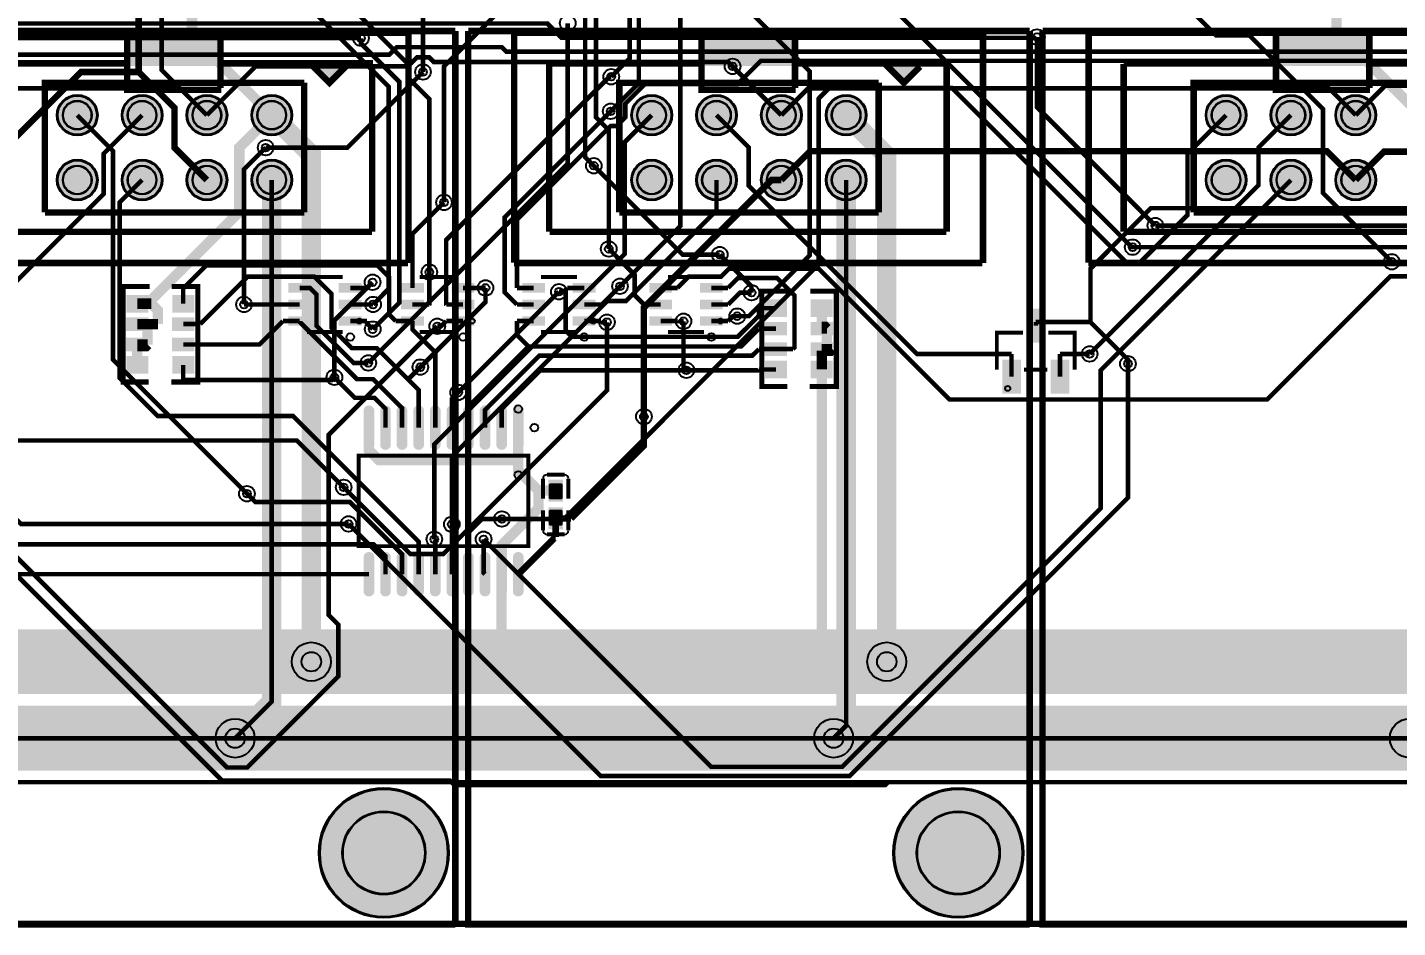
# Model space of a CAD drawing. Header units: millimetres. Extents: x 0 to 210, y -1 to 136.
# Drawn here: x 27.7 to 81.4, y -0.5 to 34.7 of the extents above; entities that cross this region are included whole.
import ezdxf

# ---------------------------------------------------------------- set-up
doc = ezdxf.new("R2010")
doc.units = ezdxf.units.MM
for name, color, linetype, true_color in [('BoardOutLine', 7, 'Continuous', 0xff00ff), ('BottomLayer', 7, 'Continuous', 0x0000ff), ('BottomSolderMaskLayer', 7, 'Continuous', 0xaa00ff), ('Document', 7, 'Continuous', 0xffffff), ('Hole', 7, 'Continuous', 0x222222), ('Multi-Layer', 7, 'Continuous', 0xc0c0c0), ('TopLayer', 7, 'Continuous', 0xff0000), ('TopPasteMaskLayer', 7, 'Continuous', 0x808080), ('TopSilkLayer', 7, 'Continuous', 0xffcc00), ('TopSolderMaskLayer', 7, 'Continuous', 0x800080)]:
    doc.layers.add(name, color=color, linetype=linetype, true_color=true_color)

msp = doc.modelspace()

# ---------------------------------------------------------------- hatches: boundary and pattern name
at = {"layer": 'BottomSolderMaskLayer'}
for points in [[(28.905, 31.307, 1), (30.48, 31.307, 1)], [(31.445, 31.307, 1), (33.02, 31.307, 1)], [(33.985, 31.307, 1), (35.56, 31.307, 1)], [(36.525, 31.307, 1), (38.1, 31.307, 1)], [(51.409, 31.307, 1), (52.984, 31.307, 1)], [(53.949, 31.307, 1), (55.524, 31.307, 1)], [(56.489, 31.307, 1), (58.064, 31.307, 1)], [(59.029, 31.307, 1), (60.604, 31.307, 1)], [(73.914, 31.307, 1), (75.489, 31.307, 1)], [(76.454, 31.307, 1), (78.029, 31.307, 1)], [(78.994, 31.307, 1), (80.569, 31.307, 1)], [(28.905, 28.767, 1), (30.48, 28.767, 1)], [(31.445, 28.767, 1), (33.02, 28.767, 1)], [(33.985, 28.767, 1), (35.56, 28.767, 1)], [(36.525, 28.767, 1), (38.1, 28.767, 1)], [(51.409, 28.767, 1), (52.984, 28.767, 1)], [(53.949, 28.767, 1), (55.524, 28.767, 1)], [(56.489, 28.767, 1), (58.064, 28.767, 1)], [(59.029, 28.767, 1), (60.604, 28.767, 1)], [(73.914, 28.767, 1), (75.489, 28.767, 1)], [(76.454, 28.767, 1), (78.029, 28.767, 1)], [(78.994, 28.767, 1), (80.569, 28.767, 1)], [(39.154, 2.407, 1), (44.255, 2.407, 1)], [(61.658, 2.407, 1), (66.76, 2.407, 1)]]:
    msp.add_hatch(color=256, dxfattribs=at).paths.add_polyline_path(points)
at = {"layer": 'Document'}
for points in [[(35.302, 33.237), (35.302, 34.437), (31.702, 34.437), (31.702, 33.237)], [(57.807, 33.237), (57.807, 34.437), (54.207, 34.437), (54.207, 33.237)], [(80.311, 33.237), (80.311, 34.437), (76.711, 34.437), (76.711, 33.237)], [(40.309, 33.339), (38.963, 33.339), (39.624, 32.679)], [(62.814, 33.339), (61.468, 33.339), (62.128, 32.679)]]:
    msp.add_hatch(color=256, dxfattribs=at).paths.add_polyline_path(points)
at = {"layer": 'Multi-Layer'}
for points in [[(28.93, 31.307, 1), (30.454, 31.307, 1)], [(31.47, 31.307, 1), (32.994, 31.307, 1)], [(34.01, 31.307, 1), (35.534, 31.307, 1)], [(36.55, 31.307, 1), (38.074, 31.307, 1)], [(51.435, 31.307, 1), (52.959, 31.307, 1)], [(53.975, 31.307, 1), (55.499, 31.307, 1)], [(56.515, 31.307, 1), (58.039, 31.307, 1)], [(59.055, 31.307, 1), (60.579, 31.307, 1)], [(73.939, 31.307, 1), (75.463, 31.307, 1)], [(76.479, 31.307, 1), (78.003, 31.307, 1)], [(79.019, 31.307, 1), (80.543, 31.307, 1)], [(28.93, 28.767, 1), (30.454, 28.767, 1)], [(31.47, 28.767, 1), (32.994, 28.767, 1)], [(34.01, 28.767, 1), (35.534, 28.767, 1)], [(36.55, 28.767, 1), (38.074, 28.767, 1)], [(51.435, 28.767, 1), (52.959, 28.767, 1)], [(53.975, 28.767, 1), (55.499, 28.767, 1)], [(56.515, 28.767, 1), (58.039, 28.767, 1)], [(59.055, 28.767, 1), (60.579, 28.767, 1)], [(73.939, 28.767, 1), (75.463, 28.767, 1)], [(76.479, 28.767, 1), (78.003, 28.767, 1)], [(79.019, 28.767, 1), (80.543, 28.767, 1)]]:
    msp.add_hatch(color=256, dxfattribs=at).paths.add_polyline_path(points)
at = {"layer": 'TopLayer'}
for points in [[(38.015, 24.365), (38.015, 24.715), (38.795, 24.715), (38.795, 24.365)], [(39.995, 24.365), (39.995, 24.715), (40.775, 24.715), (40.775, 24.365)], [(42.435, 24.365), (42.435, 24.715), (43.215, 24.715), (43.215, 24.365)], [(44.415, 24.365), (44.415, 24.715), (45.195, 24.715), (45.195, 24.365)], [(47.185, 24.365), (47.185, 24.715), (47.964, 24.715), (47.964, 24.365)], [(49.164, 24.365), (49.164, 24.715), (49.944, 24.715), (49.944, 24.365)], [(52.163, 24.365), (52.163, 24.715), (52.943, 24.715), (52.943, 24.365)], [(54.143, 24.365), (54.143, 24.715), (54.923, 24.715), (54.923, 24.365)], [(32.443, 24.247), (32.443, 23.597), (31.643, 23.597), (31.643, 24.247)], [(34.243, 24.247), (34.243, 23.597), (33.443, 23.597), (33.443, 24.247)], [(38.015, 23.715), (38.015, 24.065), (38.795, 24.065), (38.795, 23.715)], [(39.995, 23.715), (39.995, 24.065), (40.775, 24.065), (40.775, 23.715)], [(42.435, 23.715), (42.435, 24.065), (43.215, 24.065), (43.215, 23.715)], [(44.415, 23.715), (44.415, 24.065), (45.195, 24.065), (45.195, 23.715)], [(47.185, 23.715), (47.185, 24.065), (47.964, 24.065), (47.964, 23.715)], [(49.164, 23.715), (49.164, 24.065), (49.944, 24.065), (49.944, 23.715)], [(52.163, 23.715), (52.163, 24.065), (52.943, 24.065), (52.943, 23.715)], [(54.143, 23.715), (54.143, 24.065), (54.923, 24.065), (54.923, 23.715)], [(57.463, 24.069), (57.463, 23.419), (56.663, 23.419), (56.663, 24.069)], [(59.262, 24.069), (59.262, 23.419), (58.462, 23.419), (58.462, 24.069)], [(67.596, 23.686), (67.596, 22.436), (66.896, 22.436), (66.896, 23.686)], [(32.443, 23.372), (32.443, 22.872), (31.643, 22.872), (31.643, 23.372)], [(34.243, 23.372), (34.243, 22.872), (33.443, 22.872), (33.443, 23.372)], [(38.015, 23.065), (38.015, 23.415), (38.795, 23.415), (38.795, 23.065)], [(39.995, 23.065), (39.995, 23.415), (40.775, 23.415), (40.775, 23.065)], [(42.435, 23.065), (42.435, 23.415), (43.215, 23.415), (43.215, 23.065)], [(44.415, 23.065), (44.415, 23.415), (45.195, 23.415), (45.195, 23.065)], [(47.185, 23.065), (47.185, 23.415), (47.964, 23.415), (47.964, 23.065)], [(49.164, 23.065), (49.164, 23.415), (49.944, 23.415), (49.944, 23.065)], [(52.163, 23.065), (52.163, 23.415), (52.943, 23.415), (52.943, 23.065)], [(54.143, 23.065), (54.143, 23.415), (54.923, 23.415), (54.923, 23.065)], [(57.463, 23.194), (57.463, 22.694), (56.663, 22.694), (56.663, 23.194)], [(59.262, 23.194), (59.262, 22.694), (58.462, 22.694), (58.462, 23.194)], [(32.443, 22.572), (32.443, 22.072), (31.643, 22.072), (31.643, 22.572)], [(34.243, 22.572), (34.243, 22.072), (33.443, 22.072), (33.443, 22.572)], [(57.463, 22.394), (57.463, 21.894), (56.663, 21.894), (56.663, 22.394)], [(59.262, 22.394), (59.262, 21.894), (58.462, 21.894), (58.462, 22.394)], [(32.443, 21.847), (32.443, 21.197), (31.643, 21.197), (31.643, 21.847)], [(34.243, 21.847), (34.243, 21.197), (33.443, 21.197), (33.443, 21.847)], [(57.463, 21.669), (57.463, 21.019), (56.663, 21.019), (56.663, 21.669)], [(59.262, 21.669), (59.262, 21.019), (58.462, 21.019), (58.462, 21.669)], [(66.646, 21.686), (66.646, 20.436), (65.946, 20.436), (65.946, 21.686)], [(68.546, 21.686), (68.546, 20.436), (67.846, 20.436), (67.846, 21.686)], [(41.3, 18.376, -0.785398), (40.936, 18.376), (40.936, 19.754, -0.785398), (41.3, 19.754)], [(41.95, 18.376, -0.785398), (41.586, 18.376), (41.586, 19.754, -0.785398), (41.95, 19.754)], [(42.6, 18.376, -0.785398), (42.236, 18.376), (42.236, 19.754, -0.785398), (42.6, 19.754)], [(43.25, 18.376, -0.785398), (42.886, 18.376), (42.886, 19.754, -0.785398), (43.25, 19.754)], [(43.9, 18.376, -0.785398), (43.536, 18.376), (43.536, 19.754, -0.785398), (43.9, 19.754)], [(44.55, 18.376, -0.785398), (44.186, 18.376), (44.186, 19.754, -0.785398), (44.55, 19.754)], [(45.2, 18.376, -0.785398), (44.836, 18.376), (44.836, 19.754, -0.785398), (45.2, 19.754)], [(45.85, 18.376, -0.785398), (45.486, 18.376), (45.486, 19.754, -0.785398), (45.85, 19.754)], [(46.5, 18.376, -0.785398), (46.136, 18.376), (46.136, 19.754, -0.785398), (46.5, 19.754)], [(47.15, 18.376, -0.785398), (46.786, 18.376), (46.786, 19.754, -0.785398), (47.15, 19.754)], [(48.708, 16.203), (48.168, 16.203), (48.168, 16.993), (48.708, 16.993)], [(48.708, 15.903), (48.168, 15.903), (48.168, 15.113), (48.708, 15.113)], [(41.3, 12.634, -0.785398), (40.936, 12.634), (40.936, 14.012, -0.785398), (41.3, 14.012)], [(41.95, 12.634, -0.785398), (41.586, 12.634), (41.586, 14.012, -0.785398), (41.95, 14.012)], [(42.6, 12.634, -0.785398), (42.236, 12.634), (42.236, 14.012, -0.785398), (42.6, 14.012)], [(43.25, 12.634, -0.785398), (42.886, 12.634), (42.886, 14.012, -0.785398), (43.25, 14.012)], [(43.9, 12.634, -0.785398), (43.536, 12.634), (43.536, 14.012, -0.785398), (43.9, 14.012)], [(44.55, 12.634, -0.785398), (44.186, 12.634), (44.186, 14.012, -0.785398), (44.55, 14.012)], [(45.2, 12.634, -0.785398), (44.836, 12.634), (44.836, 14.012, -0.785398), (45.2, 14.012)], [(45.85, 12.634, -0.785398), (45.486, 12.634), (45.486, 14.012, -0.785398), (45.85, 14.012)], [(46.5, 12.634, -0.785398), (46.136, 12.634), (46.136, 14.012, -0.785398), (46.5, 14.012)], [(47.15, 12.634, -0.785398), (46.786, 12.634), (46.786, 14.012, -0.785398), (47.15, 14.012)]]:
    msp.add_hatch(color=256, dxfattribs=at).paths.add_polyline_path(points)
at = {"layer": 'TopPasteMaskLayer'}
for points in [[(38.015, 24.365), (38.015, 24.715), (38.795, 24.715), (38.795, 24.365)], [(39.995, 24.365), (39.995, 24.715), (40.775, 24.715), (40.775, 24.365)], [(42.435, 24.365), (42.435, 24.715), (43.215, 24.715), (43.215, 24.365)], [(44.415, 24.365), (44.415, 24.715), (45.195, 24.715), (45.195, 24.365)], [(47.185, 24.365), (47.185, 24.715), (47.964, 24.715), (47.964, 24.365)], [(49.164, 24.365), (49.164, 24.715), (49.944, 24.715), (49.944, 24.365)], [(52.163, 24.365), (52.163, 24.715), (52.943, 24.715), (52.943, 24.365)], [(54.143, 24.365), (54.143, 24.715), (54.923, 24.715), (54.923, 24.365)], [(32.443, 24.247), (32.443, 23.597), (31.643, 23.597), (31.643, 24.247)], [(34.243, 24.247), (34.243, 23.597), (33.443, 23.597), (33.443, 24.247)], [(38.015, 23.715), (38.015, 24.065), (38.795, 24.065), (38.795, 23.715)], [(39.995, 23.715), (39.995, 24.065), (40.775, 24.065), (40.775, 23.715)], [(42.435, 23.715), (42.435, 24.065), (43.215, 24.065), (43.215, 23.715)], [(44.415, 23.715), (44.415, 24.065), (45.195, 24.065), (45.195, 23.715)], [(47.185, 23.715), (47.185, 24.065), (47.964, 24.065), (47.964, 23.715)], [(49.164, 23.715), (49.164, 24.065), (49.944, 24.065), (49.944, 23.715)], [(52.163, 23.715), (52.163, 24.065), (52.943, 24.065), (52.943, 23.715)], [(54.143, 23.715), (54.143, 24.065), (54.923, 24.065), (54.923, 23.715)], [(57.463, 24.069), (57.463, 23.419), (56.663, 23.419), (56.663, 24.069)], [(59.262, 24.069), (59.262, 23.419), (58.462, 23.419), (58.462, 24.069)], [(67.596, 23.686), (67.596, 22.436), (66.896, 22.436), (66.896, 23.686)], [(32.443, 23.372), (32.443, 22.872), (31.643, 22.872), (31.643, 23.372)], [(34.243, 23.372), (34.243, 22.872), (33.443, 22.872), (33.443, 23.372)], [(38.015, 23.065), (38.015, 23.415), (38.795, 23.415), (38.795, 23.065)], [(39.995, 23.065), (39.995, 23.415), (40.775, 23.415), (40.775, 23.065)], [(42.435, 23.065), (42.435, 23.415), (43.215, 23.415), (43.215, 23.065)], [(44.415, 23.065), (44.415, 23.415), (45.195, 23.415), (45.195, 23.065)], [(47.185, 23.065), (47.185, 23.415), (47.964, 23.415), (47.964, 23.065)], [(49.164, 23.065), (49.164, 23.415), (49.944, 23.415), (49.944, 23.065)], [(52.163, 23.065), (52.163, 23.415), (52.943, 23.415), (52.943, 23.065)], [(54.143, 23.065), (54.143, 23.415), (54.923, 23.415), (54.923, 23.065)], [(57.463, 23.194), (57.463, 22.694), (56.663, 22.694), (56.663, 23.194)], [(59.262, 23.194), (59.262, 22.694), (58.462, 22.694), (58.462, 23.194)], [(32.443, 22.572), (32.443, 22.072), (31.643, 22.072), (31.643, 22.572)], [(34.243, 22.572), (34.243, 22.072), (33.443, 22.072), (33.443, 22.572)], [(57.463, 22.394), (57.463, 21.894), (56.663, 21.894), (56.663, 22.394)], [(59.262, 22.394), (59.262, 21.894), (58.462, 21.894), (58.462, 22.394)], [(32.443, 21.847), (32.443, 21.197), (31.643, 21.197), (31.643, 21.847)], [(34.243, 21.847), (34.243, 21.197), (33.443, 21.197), (33.443, 21.847)], [(57.463, 21.669), (57.463, 21.019), (56.663, 21.019), (56.663, 21.669)], [(59.262, 21.669), (59.262, 21.019), (58.462, 21.019), (58.462, 21.669)], [(66.646, 21.686), (66.646, 20.436), (65.946, 20.436), (65.946, 21.686)], [(68.546, 21.686), (68.546, 20.436), (67.846, 20.436), (67.846, 21.686)], [(41.3, 18.376, -0.785398), (40.936, 18.376), (40.936, 19.754, -0.785398), (41.3, 19.754)], [(41.95, 18.376, -0.785398), (41.586, 18.376), (41.586, 19.754, -0.785398), (41.95, 19.754)], [(42.6, 18.376, -0.785398), (42.236, 18.376), (42.236, 19.754, -0.785398), (42.6, 19.754)], [(43.25, 18.376, -0.785398), (42.886, 18.376), (42.886, 19.754, -0.785398), (43.25, 19.754)], [(43.9, 18.376, -0.785398), (43.536, 18.376), (43.536, 19.754, -0.785398), (43.9, 19.754)], [(44.55, 18.376, -0.785398), (44.186, 18.376), (44.186, 19.754, -0.785398), (44.55, 19.754)], [(45.2, 18.376, -0.785398), (44.836, 18.376), (44.836, 19.754, -0.785398), (45.2, 19.754)], [(45.85, 18.376, -0.785398), (45.486, 18.376), (45.486, 19.754, -0.785398), (45.85, 19.754)], [(46.5, 18.376, -0.785398), (46.136, 18.376), (46.136, 19.754, -0.785398), (46.5, 19.754)], [(47.15, 18.376, -0.785398), (46.786, 18.376), (46.786, 19.754, -0.785398), (47.15, 19.754)], [(48.213, 16.883), (48.663, 16.883), (48.713, 16.833), (48.713, 16.303), (48.663, 16.253), (48.213, 16.253), (48.163, 16.303), (48.163, 16.833)], [(48.213, 15.853), (48.663, 15.853), (48.713, 15.803), (48.713, 15.273), (48.663, 15.223), (48.213, 15.223), (48.163, 15.273), (48.163, 15.803)], [(41.3, 12.634, -0.785398), (40.936, 12.634), (40.936, 14.012, -0.785398), (41.3, 14.012)], [(41.95, 12.634, -0.785398), (41.586, 12.634), (41.586, 14.012, -0.785398), (41.95, 14.012)], [(42.6, 12.634, -0.785398), (42.236, 12.634), (42.236, 14.012, -0.785398), (42.6, 14.012)], [(43.25, 12.634, -0.785398), (42.886, 12.634), (42.886, 14.012, -0.785398), (43.25, 14.012)], [(43.9, 12.634, -0.785398), (43.536, 12.634), (43.536, 14.012, -0.785398), (43.9, 14.012)], [(44.55, 12.634, -0.785398), (44.186, 12.634), (44.186, 14.012, -0.785398), (44.55, 14.012)], [(45.2, 12.634, -0.785398), (44.836, 12.634), (44.836, 14.012, -0.785398), (45.2, 14.012)], [(45.85, 12.634, -0.785398), (45.486, 12.634), (45.486, 14.012, -0.785398), (45.85, 14.012)], [(46.5, 12.634, -0.785398), (46.136, 12.634), (46.136, 14.012, -0.785398), (46.5, 14.012)], [(47.15, 12.634, -0.785398), (46.786, 12.634), (46.786, 14.012, -0.785398), (47.15, 14.012)]]:
    msp.add_hatch(color=256, dxfattribs=at).paths.add_polyline_path(points)
at = {"layer": 'TopSolderMaskLayer'}
for points in [[(28.905, 31.307, 1), (30.48, 31.307, 1)], [(31.445, 31.307, 1), (33.02, 31.307, 1)], [(33.985, 31.307, 1), (35.56, 31.307, 1)], [(36.525, 31.307, 1), (38.1, 31.307, 1)], [(51.409, 31.307, 1), (52.984, 31.307, 1)], [(53.949, 31.307, 1), (55.524, 31.307, 1)], [(56.489, 31.307, 1), (58.064, 31.307, 1)], [(59.029, 31.307, 1), (60.604, 31.307, 1)], [(73.914, 31.307, 1), (75.489, 31.307, 1)], [(76.454, 31.307, 1), (78.029, 31.307, 1)], [(78.994, 31.307, 1), (80.569, 31.307, 1)], [(28.905, 28.767, 1), (30.48, 28.767, 1)], [(31.445, 28.767, 1), (33.02, 28.767, 1)], [(33.985, 28.767, 1), (35.56, 28.767, 1)], [(36.525, 28.767, 1), (38.1, 28.767, 1)], [(51.409, 28.767, 1), (52.984, 28.767, 1)], [(53.949, 28.767, 1), (55.524, 28.767, 1)], [(56.489, 28.767, 1), (58.064, 28.767, 1)], [(59.029, 28.767, 1), (60.604, 28.767, 1)], [(73.914, 28.767, 1), (75.489, 28.767, 1)], [(76.454, 28.767, 1), (78.029, 28.767, 1)], [(78.994, 28.767, 1), (80.569, 28.767, 1)], [(37.958, 24.354), (37.958, 24.727), (38.852, 24.727), (38.852, 24.354)], [(39.938, 24.354), (39.938, 24.727), (40.832, 24.727), (40.832, 24.354)], [(42.378, 24.354), (42.378, 24.727), (43.271, 24.727), (43.271, 24.354)], [(44.358, 24.354), (44.358, 24.727), (45.251, 24.727), (45.251, 24.354)], [(47.128, 24.354), (47.128, 24.727), (48.021, 24.727), (48.021, 24.354)], [(49.108, 24.354), (49.108, 24.727), (50.001, 24.727), (50.001, 24.354)], [(52.106, 24.354), (52.106, 24.727), (53, 24.727), (53, 24.354)], [(54.086, 24.354), (54.086, 24.727), (54.979, 24.727), (54.979, 24.354)], [(32.475, 24.267), (32.475, 23.576), (31.612, 23.576), (31.612, 24.267)], [(34.275, 24.267), (34.275, 23.576), (33.412, 23.576), (33.412, 24.267)], [(37.958, 23.704), (37.958, 24.077), (38.852, 24.077), (38.852, 23.704)], [(39.938, 23.704), (39.938, 24.077), (40.832, 24.077), (40.832, 23.704)], [(42.378, 23.704), (42.378, 24.077), (43.271, 24.077), (43.271, 23.704)], [(44.358, 23.704), (44.358, 24.077), (45.251, 24.077), (45.251, 23.704)], [(47.128, 23.704), (47.128, 24.077), (48.021, 24.077), (48.021, 23.704)], [(49.108, 23.704), (49.108, 24.077), (50.001, 24.077), (50.001, 23.704)], [(52.106, 23.704), (52.106, 24.077), (53, 24.077), (53, 23.704)], [(54.086, 23.704), (54.086, 24.077), (54.979, 24.077), (54.979, 23.704)], [(57.494, 24.09), (57.494, 23.398), (56.631, 23.398), (56.631, 24.09)], [(59.294, 24.09), (59.294, 23.398), (58.431, 23.398), (58.431, 24.09)], [(67.61, 23.732), (67.61, 22.391), (66.882, 22.391), (66.882, 23.732)], [(32.484, 23.388), (32.484, 22.856), (31.603, 22.856), (31.603, 23.388)], [(34.284, 23.388), (34.284, 22.856), (33.403, 22.856), (33.403, 23.388)], [(37.958, 23.054), (37.958, 23.427), (38.852, 23.427), (38.852, 23.054)], [(39.938, 23.054), (39.938, 23.427), (40.832, 23.427), (40.832, 23.054)], [(42.378, 23.054), (42.378, 23.427), (43.271, 23.427), (43.271, 23.054)], [(44.358, 23.054), (44.358, 23.427), (45.251, 23.427), (45.251, 23.054)], [(47.128, 23.054), (47.128, 23.427), (48.021, 23.427), (48.021, 23.054)], [(49.108, 23.054), (49.108, 23.427), (50.001, 23.427), (50.001, 23.054)], [(52.106, 23.054), (52.106, 23.427), (53, 23.427), (53, 23.054)], [(54.086, 23.054), (54.086, 23.427), (54.979, 23.427), (54.979, 23.054)], [(57.503, 23.21), (57.503, 22.678), (56.622, 22.678), (56.622, 23.21)], [(59.303, 23.21), (59.303, 22.678), (58.422, 22.678), (58.422, 23.21)], [(32.484, 22.588), (32.484, 22.056), (31.603, 22.056), (31.603, 22.588)], [(34.284, 22.588), (34.284, 22.056), (33.403, 22.056), (33.403, 22.588)], [(57.503, 22.41), (57.503, 21.878), (56.622, 21.878), (56.622, 22.41)], [(59.303, 22.41), (59.303, 21.878), (58.422, 21.878), (58.422, 22.41)], [(32.475, 21.868), (32.475, 21.176), (31.612, 21.176), (31.612, 21.868)], [(34.275, 21.868), (34.275, 21.176), (33.412, 21.176), (33.412, 21.868)], [(57.494, 21.69), (57.494, 20.999), (56.631, 20.999), (56.631, 21.69)], [(59.294, 21.69), (59.294, 20.999), (58.431, 20.999), (58.431, 21.69)], [(66.661, 21.732), (66.661, 20.391), (65.932, 20.391), (65.932, 21.732)], [(68.56, 21.732), (68.56, 20.391), (67.832, 20.391), (67.832, 21.732)], [(41.326, 18.356, -0.785398), (40.911, 18.356), (40.911, 19.774, -0.785398), (41.326, 19.774)], [(41.976, 18.356, -0.785398), (41.561, 18.356), (41.561, 19.774, -0.785398), (41.976, 19.774)], [(42.626, 18.356, -0.785398), (42.211, 18.356), (42.211, 19.774, -0.785398), (42.626, 19.774)], [(43.276, 18.356, -0.785398), (42.861, 18.356), (42.861, 19.774, -0.785398), (43.276, 19.774)], [(43.926, 18.356, -0.785398), (43.511, 18.356), (43.511, 19.774, -0.785398), (43.926, 19.774)], [(44.576, 18.356, -0.785398), (44.161, 18.356), (44.161, 19.774, -0.785398), (44.576, 19.774)], [(45.226, 18.356, -0.785398), (44.811, 18.356), (44.811, 19.774, -0.785398), (45.226, 19.774)], [(45.876, 18.356, -0.785398), (45.461, 18.356), (45.461, 19.774, -0.785398), (45.876, 19.774)], [(46.526, 18.356, -0.785398), (46.111, 18.356), (46.111, 19.774, -0.785398), (46.526, 19.774)], [(47.176, 18.356, -0.785398), (46.761, 18.356), (46.761, 19.774, -0.785398), (47.176, 19.774)], [(48.725, 16.166), (48.151, 16.166), (48.151, 17.03), (48.725, 17.03)], [(48.725, 15.94), (48.151, 15.94), (48.151, 15.076), (48.725, 15.076)], [(41.326, 12.614, -0.785398), (40.911, 12.614), (40.911, 14.032, -0.785398), (41.326, 14.032)], [(41.976, 12.614, -0.785398), (41.561, 12.614), (41.561, 14.032, -0.785398), (41.976, 14.032)], [(42.626, 12.614, -0.785398), (42.211, 12.614), (42.211, 14.032, -0.785398), (42.626, 14.032)], [(43.276, 12.614, -0.785398), (42.861, 12.614), (42.861, 14.032, -0.785398), (43.276, 14.032)], [(43.926, 12.614, -0.785398), (43.511, 12.614), (43.511, 14.032, -0.785398), (43.926, 14.032)], [(44.576, 12.614, -0.785398), (44.161, 12.614), (44.161, 14.032, -0.785398), (44.576, 14.032)], [(45.226, 12.614, -0.785398), (44.811, 12.614), (44.811, 14.032, -0.785398), (45.226, 14.032)], [(45.876, 12.614, -0.785398), (45.461, 12.614), (45.461, 14.032, -0.785398), (45.876, 14.032)], [(46.526, 12.614, -0.785398), (46.111, 12.614), (46.111, 14.032, -0.785398), (46.526, 14.032)], [(47.176, 12.614, -0.785398), (46.761, 12.614), (46.761, 14.032, -0.785398), (47.176, 14.032)], [(39.154, 2.407, 1), (44.255, 2.407, 1)], [(61.658, 2.407, 1), (66.76, 2.407, 1)]]:
    msp.add_hatch(color=256, dxfattribs=at).paths.add_polyline_path(points)

# ---------------------------------------------------------------- linework, layer by layer
at = {"layer": 'BoardOutLine', "const_width": 0.254}
msp.add_lwpolyline([(-0.086, 135.625), (209.914, 135.625), (209.914, -0.375), (-0.086, -0.375), (-0.086, 135.625)], close=True, dxfattribs=at)
at = {"layer": 'BottomLayer'}
for points, const_width in [([(50.456, 62.308), (50.456, 39.441), (50.017, 39.002), (50.017, 31.221), (50.517, 30.722), (50.517, 26.068)], 0.178), ([(60.833, 62.591), (60.833, 49.776), (69.036, 41.573), (69.036, 39.64), (69.9, 38.776), (70.712, 38.776), (71.425, 38.063), (71.425, 37.318), (74.315, 34.428), (75.622, 34.428), (78.499, 31.551), (78.499, 28.257), (81.194, 25.563)], 0.178), ([(43.238, 33), (43.238, 37.324), (49.284, 43.371), (49.284, 56.484), (49.253, 56.516)], 0.178), ([(37.592, 54.915), (35.919, 53.242), (35.919, 38.401), (41.894, 32.425), (41.894, 24.503), (41.282, 23.89)], 0.178), ([(37.592, 52.375), (36.463, 51.245), (36.463, 39.501), (42.665, 33.299), (42.665, 32.763), (43.486, 31.942), (43.486, 25.159)], 0.178), ([(52.832, 49.835), (51.335, 48.338), (51.335, 33.535), (50.613, 32.813)], 0.178), ([(50.59, 31.459), (51.693, 32.561), (51.693, 46.155), (52.832, 47.295)], 0.178), ([(50.955, 24.603), (53.321, 26.969), (53.321, 44.267), (52.832, 44.755)], 0.178), ([(54.297, 42.849), (71.01, 26.136), (71.041, 26.136)], 0.178), ([(11.278, 41.52), (10.449, 40.691), (10.449, 39.074), (16.878, 32.645), (16.878, 23.726), (35.366, 5.239), (44.295, 5.239), (44.476, 5.058), (61.343, 5.058), (61.461, 5.176), (86.498, 5.176), (101.042, 19.719), (101.042, 22.507)], 0.178), ([(33.937, 41.667), (32.099, 39.829), (32.099, 33)], 0.254), ([(82.321, 31.307), (79.031, 34.597), (79.031, 38.201), (78.319, 38.914), (74.735, 38.914), (73.502, 40.147), (73.502, 40.197)], 0.406), ([(34.772, 31.307), (32.996, 33.084), (32.996, 39.651)], 0.178), ([(11.129, 39.427), (17.53, 33.026), (17.53, 23.78), (35.558, 5.753), (36.35, 5.753), (39.925, 9.328), (39.925, 11.34), (39.546, 11.718), (39.546, 18.787), (43.796, 23.036)], 0.178), ([(49.931, 29.325), (49.594, 29.661), (49.594, 37.5), (47.463, 39.632)], 0.178), ([(48.52, 37.682), (44.06, 33.222), (44.06, 27.89)], 0.178), ([(55.549, 23.433), (56, 23.433), (58.386, 25.819), (58.386, 33.023), (55.296, 36.112)], 0.178), ([(34.188, 35.142), (34.188, 34.431), (37.312, 31.307)], 0.406), ([(41.096, 21.601), (48.91, 29.415), (48.91, 34.909)], 0.178), ([(40.807, 34.323), (40.807, 34.115), (42.308, 32.614), (42.308, 23.963), (41.269, 22.924)], 0.178), ([(71.931, 26.982), (67.295, 31.618), (67.295, 34.367)], 0.178), ([(57.277, 31.307), (55.366, 33.218)], 0.178), ([(32.099, 33), (29.838, 33), (26.876, 30.037)], 0.254), ([(32.099, 33), (33.502, 31.596), (33.502, 30.037), (34.772, 28.767)], 0.254), ([(46.329, 15.488), (48.769, 15.488), (58.743, 25.462), (58.743, 31.961), (59.149, 32.368), (63.968, 32.368), (70.788, 25.547), (71.34, 25.547), (73.192, 27.399), (73.192, 29.798), (74.701, 31.307)], 0.178), ([(38.864, 9.895), (38.864, 29.756), (37.312, 31.307)], 0.762), ([(61.407, 9.895), (61.407, 29.717), (59.817, 31.307)], 0.762), ([(36.34, 16.477), (31.089, 21.729), (31.089, 29.911), (29.692, 31.307)], 0.178), ([(38.863, 9.895), (38.863, 29.756), (37.312, 31.307)], 0.406), ([(43.681, 14.692), (43.681, 18.406), (51.138, 25.863), (51.138, 30.249), (52.197, 31.307)], 0.178), ([(61.407, 9.895), (61.407, 29.717), (59.817, 31.307)], 0.406), ([(77.241, 31.307), (75.971, 30.037), (75.971, 28.568), (69.357, 21.954)], 0.178), ([(37.073, 30.035), (36.224, 29.186), (36.224, 23.89)], 0.178), ([(35.876, 6.898), (37.312, 8.334), (37.312, 28.767)], 0.762), ([(59.326, 6.898), (59.817, 7.389), (59.817, 28.767)], 0.762), ([(35.876, 6.898), (37.312, 8.334), (37.312, 28.767)], 0.178), ([(44.368, 15.279), (44.368, 17.938), (50.46, 24.03), (51.193, 24.03), (54.737, 27.574), (54.737, 28.767)], 0.178), ([(77.241, 28.767), (69.789, 21.315), (69.789, 15.903), (59.661, 5.776), (54.527, 5.776), (45.611, 14.692)], 0.178), ([(57.277, 28.767), (56.89, 28.767), (51.893, 23.771), (51.893, 19.498)], 0.254), ([(59.326, 6.898), (59.817, 7.388), (59.817, 28.767)], 0.178), ([(54.865, 25.844), (56.109, 24.6), (56.109, 24.353)], 0.178), ([(39.768, 21.036), (39.768, 23.267), (41.262, 24.761)], 0.178), ([(43.134, 21.435), (45.687, 23.988), (45.687, 24.54)], 0.178), ([(48.565, 24.391), (44.617, 20.443)], 0.178), ([(50.448, 23.195), (50.448, 20.528), (44.034, 14.114), (42.744, 14.114), (40.129, 16.728)], 0.178), ([(53.557, 21.314), (53.445, 21.426), (53.445, 23.235)], 0.178), ([(40.32, 15.293), (50.195, 5.418), (59.953, 5.418), (70.857, 16.322), (70.857, 21.57)], 0.178)]:
    msp.add_lwpolyline(points, dxfattribs=dict(at, const_width=const_width))
at = {"layer": 'BottomSolderMaskLayer'}
for centre, radius in [((29.692, 31.307), 0.787), ((29.692, 31.307), 0.568), ((32.232, 31.307), 0.787), ((32.232, 31.307), 0.568), ((34.772, 31.307), 0.787), ((34.772, 31.307), 0.568), ((37.312, 31.307), 0.787), ((37.312, 31.307), 0.568), ((52.197, 31.307), 0.787), ((52.197, 31.307), 0.568), ((54.737, 31.307), 0.787), ((54.737, 31.307), 0.568), ((57.277, 31.307), 0.787), ((57.277, 31.307), 0.568), ((59.817, 31.307), 0.787), ((59.817, 31.307), 0.568), ((74.701, 31.307), 0.787), ((74.701, 31.307), 0.568), ((77.241, 31.307), 0.787), ((77.241, 31.307), 0.568), ((79.781, 31.307), 0.787), ((79.781, 31.307), 0.568), ((29.692, 28.767), 0.787), ((32.232, 28.767), 0.787), ((34.772, 28.767), 0.787), ((37.312, 28.767), 0.787), ((52.197, 28.767), 0.787), ((54.737, 28.767), 0.787), ((57.277, 28.767), 0.787), ((59.817, 28.767), 0.787), ((74.701, 28.767), 0.787), ((77.241, 28.767), 0.787), ((79.781, 28.767), 0.787), ((29.692, 28.767), 0.568), ((32.232, 28.767), 0.568), ((34.772, 28.767), 0.568), ((37.312, 28.767), 0.568), ((52.197, 28.767), 0.568), ((54.737, 28.767), 0.568), ((57.277, 28.767), 0.568), ((59.817, 28.767), 0.568), ((74.701, 28.767), 0.568), ((77.241, 28.767), 0.568), ((79.781, 28.767), 0.568), ((41.704, 2.407), 2.551), ((64.209, 2.407), 2.551), ((41.704, 2.407), 1.633), ((64.208, 2.407), 1.633)]:
    msp.add_circle(centre, radius, dxfattribs=at)
at = {"layer": 'Document'}
for centre, radius in [((40.745, 23.24), 0.1), ((45.165, 23.24), 0.1), ((49.915, 23.24), 0.1), ((54.893, 23.24), 0.1), ((66.146, 20.601), 0.1), ((46.968, 19.794), 0.15)]:
    msp.add_circle(centre, radius, dxfattribs=at)
at = {"layer": 'Hole'}
for centre, radius in [((40.807, 34.323), 0.152), ((67.295, 34.366), 0.152), ((55.366, 33.218), 0.152), ((43.238, 33), 0.152), ((50.613, 32.813), 0.152), ((50.59, 31.459), 0.152), ((37.073, 30.035), 0.152), ((49.931, 29.325), 0.152), ((44.06, 27.89), 0.152), ((71.931, 26.982), 0.152), ((50.517, 26.068), 0.152), ((54.865, 25.844), 0.152), ((71.041, 26.136), 0.152), ((43.485, 25.159), 0.152), ((81.194, 25.563), 0.152), ((41.262, 24.76), 0.152), ((50.955, 24.603), 0.152), ((45.687, 24.54), 0.152), ((48.564, 24.39), 0.152), ((56.109, 24.353), 0.152), ((36.224, 23.89), 0.152), ((41.282, 23.89), 0.152), ((43.796, 23.036), 0.152), ((50.448, 23.195), 0.152), ((53.445, 23.234), 0.152), ((55.549, 23.433), 0.152), ((41.269, 22.924), 0.152), ((69.357, 21.953), 0.152), ((41.096, 21.601), 0.152), ((43.134, 21.435), 0.152), ((70.857, 21.57), 0.152), ((39.768, 21.036), 0.152), ((53.557, 21.313), 0.152), ((44.617, 20.443), 0.152), ((51.893, 19.498), 0.152), ((40.129, 16.728), 0.152), ((36.34, 16.477), 0.152), ((46.329, 15.488), 0.152), ((40.32, 15.293), 0.152), ((44.368, 15.279), 0.152), ((43.681, 14.692), 0.152), ((45.611, 14.692), 0.152), ((38.863, 9.895), 0.381), ((61.407, 9.895), 0.381), ((35.876, 6.898), 0.381), ((59.326, 6.898), 0.381)]:
    msp.add_circle(centre, radius, dxfattribs=at)
at = {"layer": 'Multi-Layer'}
for centre, radius in [((48.91, 34.909), 0.305), ((40.807, 34.323), 0.305), ((67.295, 34.366), 0.305), ((43.238, 33), 0.305), ((55.366, 33.218), 0.305), ((50.613, 32.813), 0.305), ((29.692, 31.307), 0.762), ((29.692, 31.307), 0.55), ((32.232, 31.307), 0.762), ((32.232, 31.307), 0.55), ((34.772, 31.307), 0.762), ((34.772, 31.307), 0.55), ((37.312, 31.307), 0.762), ((37.312, 31.307), 0.55), ((50.59, 31.459), 0.305), ((52.197, 31.307), 0.762), ((52.197, 31.307), 0.55), ((54.737, 31.307), 0.762), ((54.737, 31.307), 0.55), ((57.277, 31.307), 0.762), ((57.277, 31.307), 0.55), ((59.817, 31.307), 0.762), ((59.817, 31.307), 0.55), ((74.701, 31.307), 0.762), ((74.701, 31.307), 0.55), ((77.241, 31.307), 0.762), ((77.241, 31.307), 0.55), ((79.781, 31.307), 0.762), ((79.781, 31.307), 0.55), ((37.073, 30.035), 0.305), ((29.692, 28.767), 0.762), ((32.232, 28.767), 0.762), ((34.772, 28.767), 0.762), ((37.312, 28.767), 0.762), ((49.931, 29.325), 0.305), ((52.197, 28.767), 0.762), ((54.737, 28.767), 0.762), ((57.277, 28.767), 0.762), ((59.817, 28.767), 0.762), ((74.701, 28.767), 0.762), ((77.241, 28.767), 0.762), ((79.781, 28.767), 0.762), ((29.692, 28.767), 0.55), ((32.232, 28.767), 0.55), ((34.772, 28.767), 0.55), ((37.312, 28.767), 0.55), ((52.197, 28.767), 0.55), ((54.737, 28.767), 0.55), ((57.277, 28.767), 0.55), ((59.817, 28.767), 0.55), ((74.701, 28.767), 0.55), ((77.241, 28.767), 0.55), ((79.781, 28.767), 0.55), ((44.06, 27.89), 0.305), ((71.931, 26.982), 0.305), ((50.517, 26.068), 0.305), ((71.041, 26.136), 0.305), ((54.865, 25.844), 0.305), ((81.194, 25.563), 0.305), ((43.485, 25.159), 0.305), ((41.262, 24.76), 0.305), ((45.687, 24.54), 0.305), ((48.564, 24.39), 0.305), ((50.955, 24.603), 0.305), ((36.224, 23.89), 0.305), ((41.282, 23.89), 0.305), ((56.109, 24.353), 0.305), ((55.549, 23.433), 0.305), ((41.269, 22.924), 0.305), ((43.796, 23.036), 0.305), ((50.448, 23.195), 0.305), ((53.445, 23.234), 0.305), ((69.357, 21.953), 0.305), ((41.096, 21.601), 0.305), ((43.134, 21.435), 0.305), ((53.557, 21.313), 0.305), ((70.857, 21.57), 0.305), ((39.768, 21.036), 0.305), ((44.617, 20.443), 0.305), ((51.893, 19.498), 0.305), ((36.34, 16.477), 0.305), ((40.129, 16.728), 0.305), ((40.32, 15.293), 0.305), ((44.368, 15.279), 0.305), ((46.329, 15.488), 0.305), ((43.681, 14.692), 0.305), ((45.611, 14.692), 0.305), ((38.863, 9.895), 0.762), ((61.407, 9.895), 0.762), ((35.876, 6.898), 0.762), ((59.326, 6.898), 0.762), ((81.879, 6.898), 0.762), ((41.704, 2.407), 2.5), ((64.209, 2.407), 2.5), ((41.704, 2.407), 1.6), ((64.208, 2.407), 1.6)]:
    msp.add_circle(centre, radius, dxfattribs=at)
at = {"layer": 'TopLayer'}
for points, const_width in [([(127.33, 6.898), (7.061, 6.898), (2.743, 11.216), (2.743, 60.706), (2.743, 60.706), (2.743, 65.329)], 2.54), ([(8.052, 42.926), (8.052, 41.693), (15.423, 34.323), (40.807, 34.323)], 0.178), ([(10.652, 42.926), (10.652, 41.335), (11.041, 40.947), (11.288, 40.947), (11.678, 40.558), (11.678, 40.32), (17.099, 34.899), (48.109, 34.899), (48.672, 34.336), (67.264, 34.336), (67.295, 34.367)], 0.178), ([(99.261, 34.167), (87.144, 34.167), (86.769, 33.793), (46.502, 33.793), (46.326, 33.969), (42.214, 33.969), (41.918, 33.674), (19.951, 33.674)], 0.178), ([(55.366, 33.218), (55.197, 33.386), (43.668, 33.386), (43.478, 33.576), (43.003, 33.576), (42.645, 33.218), (36.683, 33.218), (34.772, 31.307)], 0.178), ([(46.918, 24.54), (46.918, 27.213), (50.59, 30.886), (50.828, 30.886), (51.164, 31.221), (51.164, 31.76), (51.928, 32.525), (55.567, 32.525), (56.477, 33.434), (89.257, 33.434)], 0.178), ([(43.238, 33), (40.273, 30.035), (37.073, 30.035)], 0.178), ([(44.148, 23.89), (44.146, 23.892), (44.146, 26.416), (50.543, 32.813), (50.613, 32.813)], 0.178), ([(34.772, 31.307), (33.718, 32.362), (13.322, 32.362), (12.268, 31.307)], 0.178), ([(57.277, 31.307), (58.331, 32.362), (78.727, 32.362), (79.781, 31.307)], 0.178), ([(79.781, 31.307), (80.939, 32.465), (86, 32.465)], 0.178), ([(7.188, 31.307), (8.458, 30.037), (8.458, 28.555), (23.69, 13.323), (41.118, 13.323)], 0.178), ([(23.124, 21.954), (24.464, 21.954), (30.723, 28.212), (30.723, 29.798), (32.232, 31.307)], 0.178), ([(37.312, 31.307), (36.042, 30.037), (36.042, 27.517), (32.588, 24.063), (32.588, 23.922)], 0.406), ([(46.918, 23.89), (46.437, 24.371), (46.437, 27.306), (50.59, 31.459)], 0.178), ([(54.737, 31.307), (55.995, 30.049), (55.995, 28.544), (62.586, 21.954), (66.296, 21.954)], 0.178), ([(79.781, 28.767), (78.652, 29.896), (58.406, 29.896), (57.277, 28.767)], 0.254), ([(102.286, 28.767), (101.174, 29.878), (80.892, 29.878), (79.781, 28.767)], 0.254), ([(49.931, 29.325), (53.412, 25.844), (54.865, 25.844)], 0.178), ([(9.728, 28.767), (24, 14.495), (41.299, 14.495), (41.768, 14.026), (41.768, 13.323)], 0.178), ([(43.068, 13.323), (43.068, 14.6), (38.143, 19.525), (32.839, 19.525), (31.351, 21.014), (31.351, 27.886), (32.232, 28.767)], 0.178), ([(42.825, 24.54), (42.825, 26.655), (44.06, 27.89)], 0.178), ([(85.864, 27.663), (71.758, 27.663), (69.392, 25.297), (69.392, 23.2)], 0.178), ([(95.144, 23.24), (95.564, 23.661), (95.564, 25.079), (93.662, 26.982), (71.931, 26.982)], 0.178), ([(51.896, 23.89), (51.528, 24.258), (51.528, 25.056), (50.517, 26.068)], 0.178), ([(95.144, 23.89), (95.146, 23.892), (95.146, 24.992), (94.002, 26.136), (71.041, 26.136)], 0.178), ([(33.843, 24.514), (34.754, 25.425), (41.452, 25.425), (41.914, 24.963), (41.914, 23.494), (42.168, 23.24)], 0.178), ([(43.486, 25.159), (43.486, 23.894), (43.482, 23.89)], 0.178), ([(53.21, 24.54), (53.654, 24.984), (54.914, 24.984), (55.222, 25.293), (58.741, 25.293), (63.866, 20.168), (76.309, 20.168), (81.131, 24.99), (85.902, 24.99)], 0.178), ([(81.194, 25.563), (87.402, 25.563), (89.075, 23.89), (92.507, 23.89)], 0.178), ([(34.51, 23.122), (36.372, 24.984), (38.979, 24.984), (39.652, 24.311), (39.652, 22.974), (40.449, 22.178), (41.431, 22.178), (42.654, 20.955)], 0.178), ([(41.262, 24.761), (41.042, 24.54)], 0.178), ([(57.73, 22.144), (57.794, 22.208), (57.794, 24.239), (57.106, 24.926), (55.576, 24.926), (55.19, 24.54)], 0.178), ([(33.843, 23.922), (33.843, 24.514)], 0.178), ([(41.096, 21.601), (40.52, 21.601), (39.066, 23.054), (39.066, 24.282), (38.808, 24.54), (38.405, 24.54)], 0.178), ([(40.385, 24.54), (41.042, 24.54)], 0.178), ([(44.805, 24.54), (45.462, 24.54)], 0.178), ([(45.462, 24.54), (45.687, 24.54)], 0.178), ([(47.574, 24.54), (46.918, 24.54)], 0.178), ([(48.565, 24.391), (48.824, 24.391)], 0.178), ([(48.898, 24.54), (48.824, 24.466), (48.824, 24.391)], 0.178), ([(48.824, 24.391), (48.824, 22.874), (49.076, 22.622), (55.567, 22.622), (56.396, 23.45), (56.396, 23.744)], 0.178), ([(49.555, 24.54), (48.898, 24.54)], 0.178), ([(49.555, 23.89), (50.242, 23.89), (50.955, 24.603)], 0.178), ([(52.553, 24.54), (53.21, 24.54)], 0.178), ([(54.533, 24.54), (55.19, 24.54)], 0.178), ([(56.109, 24.353), (55.653, 24.353), (55.19, 23.89)], 0.178), ([(32.044, 23.922), (32.245, 23.922)], 0.406), ([(32.245, 23.922), (32.588, 23.922)], 0.406), ([(32.588, 23.922), (32.85, 23.66), (32.85, 23.122)], 0.406), ([(36.224, 23.89), (38.405, 23.89)], 0.178), ([(40.385, 23.89), (41.042, 23.89)], 0.178), ([(41.042, 23.89), (41.282, 23.89)], 0.178), ([(42.825, 23.89), (43.482, 23.89)], 0.178), ([(44.805, 23.89), (44.148, 23.89)], 0.178), ([(47.574, 23.89), (46.918, 23.89)], 0.178), ([(52.553, 23.89), (51.896, 23.89)], 0.178), ([(54.533, 23.89), (55.19, 23.89)], 0.178), ([(57.063, 23.744), (56.396, 23.744)], 0.178), ([(58.862, 23.744), (58.862, 23.013)], 0.406), ([(22.174, 23.062), (22.174, 20.603), (27.483, 15.293), (40.32, 15.293)], 0.178), ([(32.044, 23.122), (32.447, 23.122)], 0.406), ([(32.447, 23.122), (32.447, 22.322)], 0.406), ([(32.447, 23.122), (32.85, 23.122)], 0.406), ([(33.843, 22.322), (36.83, 22.322), (37.748, 23.24)], 0.178), ([(33.843, 23.122), (34.51, 23.122)], 0.178), ([(38.405, 23.24), (37.748, 23.24)], 0.178), ([(42.418, 19.065), (42.418, 19.836), (41.289, 20.966), (40.65, 20.966), (38.405, 23.21), (38.405, 23.24)], 0.178), ([(40.385, 23.24), (41.042, 23.24)], 0.178), ([(41.269, 22.924), (41.042, 23.151), (41.042, 23.24)], 0.178), ([(42.825, 23.24), (42.168, 23.24)], 0.178), ([(42.825, 23.24), (42.825, 22.912), (43.718, 22.018), (43.718, 19.065)], 0.178), ([(43.796, 23.036), (43.944, 23.036), (44.148, 23.24)], 0.178), ([(44.805, 23.24), (44.148, 23.24)], 0.178), ([(47.574, 23.24), (46.918, 23.24)], 0.178), ([(47.368, 22.244), (46.918, 22.695), (46.918, 23.24)], 0.178), ([(49.555, 23.24), (50.211, 23.24)], 0.178), ([(50.448, 23.195), (50.257, 23.195), (50.211, 23.24)], 0.178), ([(52.553, 23.24), (53.21, 23.24)], 0.178), ([(53.445, 23.235), (53.216, 23.235), (53.21, 23.24)], 0.178), ([(54.533, 23.24), (55.19, 23.24)], 0.178), ([(55.19, 23.24), (55.382, 23.433), (55.549, 23.433)], 0.178), ([(59.064, 22.944), (58.996, 23.013), (58.862, 23.013)], 0.406), ([(58.862, 22.944), (59.064, 22.944)], 0.406), ([(59.064, 22.144), (59.064, 22.944)], 0.406), ([(67.246, 23.062), (67.246, 23.2)], 0.178), ([(69.392, 23.2), (67.246, 23.2)], 0.178), ([(70.857, 21.57), (70.857, 21.735), (69.392, 23.2)], 0.178), ([(56.396, 22.944), (55.696, 22.244), (47.368, 22.244)], 0.178), ([(57.063, 22.944), (56.396, 22.944)], 0.178), ([(32.044, 22.322), (32.447, 22.322)], 0.406), ([(32.447, 22.322), (32.379, 22.254), (32.044, 22.254)], 0.406), ([(32.044, 21.522), (32.044, 22.254)], 0.406), ([(47.368, 22.244), (45.018, 19.894), (45.018, 19.065)], 0.178), ([(56.396, 22.144), (56.138, 21.887), (47.798, 21.887), (45.668, 19.758), (45.668, 19.065)], 0.178), ([(56.818, 22.144), (56.396, 22.144)], 0.178), ([(56.818, 22.144), (57.063, 22.144)], 0.178), ([(57.063, 22.144), (57.73, 22.144)], 0.178), ([(59.266, 22.144), (59.198, 22.076), (58.862, 22.076)], 0.406), ([(58.862, 22.144), (59.064, 22.144)], 0.406), ([(58.862, 21.71), (58.862, 22.076)], 0.406), ([(59.064, 22.144), (59.266, 22.144)], 0.406), ([(66.296, 21.062), (66.296, 21.954)], 0.178), ([(68.196, 21.062), (68.196, 21.954)], 0.178), ([(68.196, 21.954), (69.357, 21.954)], 0.178), ([(33.843, 21.522), (33.843, 20.93)], 0.178), ([(43.134, 21.435), (42.654, 20.955)], 0.178), ([(58.862, 21.71), (58.862, 21.344)], 0.406), ([(59.696, 9.895), (58.862, 10.728), (58.862, 21.344)], 0.406), ([(33.843, 20.93), (39.663, 20.93), (39.768, 21.036)], 0.178), ([(39.768, 21.036), (40.573, 20.231), (41.337, 20.231), (41.768, 19.8), (41.768, 19.065)], 0.178), ([(42.654, 20.955), (43.068, 20.541), (43.068, 19.065)], 0.178), ([(46.318, 19.065), (46.318, 19.792), (47.84, 21.314), (53.557, 21.314)], 0.178), ([(53.557, 21.314), (56.365, 21.314), (56.396, 21.344)], 0.178), ([(57.063, 21.344), (56.396, 21.344)], 0.178), ([(44.368, 19.065), (44.368, 20.194), (44.617, 20.443)], 0.178), ([(51.893, 19.498), (51.893, 18.363), (49.038, 15.508)], 0.254), ([(41.118, 19.065), (41.118, 18.193), (41.524, 17.787), (46.968, 17.787)], 0.406), ([(46.968, 17.787), (46.968, 19.065)], 0.406), ([(40.129, 16.728), (38.296, 18.561), (26.816, 18.561)], 0.178), ([(47.761, 16.598), (46.968, 17.391), (46.968, 17.787)], 0.406), ([(46.318, 13.323), (46.323, 13.328), (46.323, 14.467), (47.761, 15.905), (47.761, 16.598)], 0.406), ([(48.438, 16.598), (47.761, 16.598)], 0.406), ([(42.418, 13.323), (42.418, 14.107), (40.37, 16.155), (36.663, 16.155), (36.34, 16.477)], 0.178), ([(45.018, 13.323), (45.018, 14.952), (45.554, 15.488), (46.329, 15.488)], 0.178), ([(48.438, 15.508), (48.438, 14.782)], 0.254), ([(48.438, 15.508), (49.038, 15.508)], 0.254), ([(44.368, 13.323), (44.368, 15.279)], 0.178), ([(43.718, 13.323), (43.718, 14.655), (43.681, 14.692)], 0.178), ([(45.668, 13.323), (45.611, 13.38), (45.611, 14.692)], 0.178), ([(46.968, 13.323), (48.428, 14.782), (48.438, 14.782)], 0.254), ([(46.318, 9.895), (46.318, 13.323)], 0.406), ([(8.686, 11.241), (10.033, 9.895), (129.768, 9.895)], 2.54), ([(16.256, 9.895), (38.863, 9.895)], 0.406), ([(38.863, 9.895), (46.318, 9.895)], 0.406), ([(46.318, 9.895), (59.696, 9.895)], 0.406), ([(59.696, 9.895), (61.407, 9.895)], 0.406), ([(61.407, 9.895), (83.752, 9.895)], 0.406), ([(35.876, 6.898), (13.35, 6.898)], 0.178), ([(59.326, 6.898), (35.876, 6.898)], 0.178), ([(81.879, 6.898), (59.326, 6.898)], 0.178), ([(13.193, 3.922), (14.451, 5.179), (102.156, 5.179), (103.414, 3.922)], 0.178)]:
    msp.add_lwpolyline(points, dxfattribs=dict(at, const_width=const_width))
at = {"layer": 'TopSilkLayer'}
for points, const_width in [([(44.504, 34.607), (22.504, 34.607)], 0.254), ([(22.504, 34.607), (22.504, -0.393), (44.504, -0.393)], 0.254), ([(42.646, 34.533), (24.31, 34.533)], 0.254), ([(35.331, 32.298), (31.648, 32.298), (31.648, 34.533), (30.835, 34.533)], 0.254), ([(35.306, 32.374), (35.306, 34.533)], 0.254), ([(42.672, 34.516), (42.672, 25.516)], 0.254), ([(44.504, -0.393), (44.504, 34.607)], 0.254), ([(67.009, 34.607), (45.009, 34.607)], 0.254), ([(45.009, 34.607), (45.009, -0.393), (67.009, -0.393)], 0.254), ([(46.812, 25.533), (46.812, 34.533)], 0.254), ([(65.151, 34.533), (46.815, 34.533)], 0.254), ([(57.836, 32.298), (54.153, 32.298), (54.153, 34.533), (53.34, 34.533)], 0.254), ([(57.81, 32.374), (57.81, 34.533)], 0.254), ([(65.176, 34.516), (65.176, 25.516)], 0.254), ([(67.009, -0.393), (67.009, 34.607)], 0.254), ([(89.513, 34.607), (67.513, 34.607)], 0.254), ([(67.513, 34.607), (67.513, -0.393), (89.513, -0.393)], 0.254), ([(69.316, 25.533), (69.316, 34.533)], 0.254), ([(87.655, 34.533), (69.319, 34.533)], 0.254), ([(80.34, 32.298), (76.657, 32.298), (76.657, 34.533), (75.844, 34.533)], 0.254), ([(80.315, 32.374), (80.315, 34.533)], 0.254), ([(31.623, 33.339), (25.679, 33.339)], 0.254), ([(41.275, 33.339), (35.331, 33.339)], 0.254), ([(40.208, 33.212), (39.573, 32.577), (38.887, 33.263), (38.887, 33.288)], 0.254), ([(41.249, 33.314), (41.249, 26.744)], 0.254), ([(54.127, 33.339), (48.183, 33.339)], 0.254), ([(48.183, 26.744), (48.183, 33.314)], 0.254), ([(63.779, 33.339), (57.836, 33.339)], 0.254), ([(62.712, 33.212), (62.077, 32.577), (61.392, 33.263), (61.392, 33.288)], 0.254), ([(63.754, 33.314), (63.754, 26.744)], 0.254), ([(76.632, 33.339), (70.688, 33.339)], 0.254), ([(70.688, 26.744), (70.688, 33.314)], 0.254), ([(86.284, 33.339), (80.34, 33.339)], 0.254), ([(28.424, 27.497), (28.424, 32.577), (38.584, 32.577)], 0.254), ([(38.584, 32.577), (38.584, 27.497)], 0.254), ([(50.929, 27.497), (50.929, 32.577), (61.089, 32.577)], 0.254), ([(61.089, 32.577), (61.089, 27.497)], 0.254), ([(73.433, 27.497), (73.433, 32.577), (83.593, 32.577)], 0.254), ([(38.584, 27.497), (28.424, 27.497)], 0.254), ([(61.089, 27.497), (50.929, 27.497)], 0.254), ([(83.593, 27.497), (73.433, 27.497)], 0.254), ([(41.241, 26.735), (25.702, 26.735)], 0.254), ([(63.745, 26.735), (48.207, 26.735)], 0.254), ([(86.25, 26.735), (70.711, 26.735)], 0.254), ([(42.644, 25.516), (24.302, 25.516)], 0.254), ([(65.148, 25.516), (46.807, 25.516)], 0.254), ([(87.653, 25.516), (69.311, 25.516)], 0.254), ([(40.096, 24.966), (38.694, 24.966)], 0.152), ([(44.516, 24.966), (43.113, 24.966)], 0.152), ([(49.266, 24.966), (47.863, 24.966)], 0.152), ([(54.244, 24.966), (52.842, 24.966)], 0.152), ([(32.493, 20.852), (31.494, 20.852), (31.493, 24.592), (32.534, 24.592)], 0.2), ([(33.393, 24.592), (34.413, 24.592), (34.413, 20.852), (33.373, 20.852)], 0.2), ([(57.512, 20.675), (56.513, 20.675), (56.512, 24.415), (57.553, 24.415)], 0.2), ([(58.412, 24.414), (59.432, 24.414), (59.433, 20.674), (58.392, 20.674)], 0.2), ([(40.096, 22.814), (38.694, 22.814)], 0.152), ([(44.516, 22.814), (43.113, 22.814)], 0.152), ([(49.266, 22.814), (47.863, 22.814)], 0.152), ([(54.244, 22.814), (52.842, 22.814)], 0.152), ([(65.72, 21.335), (65.72, 22.788), (66.752, 22.788)], 0.152), ([(68.772, 21.335), (68.772, 22.788), (67.741, 22.788)], 0.152), ([(67.702, 21.335), (66.791, 21.335)], 0.152), ([(48.784, 17.222), (48.092, 17.222)], 0.152), ([(47.939, 17.069), (47.939, 16.279)], 0.152), ([(48.936, 16.279), (48.936, 17.069)], 0.152), ([(47.939, 15.037), (47.939, 15.827)], 0.152), ([(48.936, 15.827), (48.936, 15.037)], 0.152), ([(48.784, 14.884), (48.092, 14.884)], 0.152)]:
    msp.add_lwpolyline(points, dxfattribs=dict(at, const_width=const_width))
at = {"layer": 'TopSilkLayer', "const_width": 0.152}
msp.add_lwpolyline([(47.369, 17.965), (47.369, 14.423), (40.717, 14.423), (40.717, 17.965), (47.369, 17.965)], close=True, dxfattribs=at)
at = {"layer": 'TopSilkLayer'}
for centre, radius in [((29.695, 31.307), 0.8), ((32.235, 31.307), 0.8), ((34.775, 31.307), 0.8), ((37.315, 31.307), 0.8), ((52.199, 31.307), 0.8), ((54.739, 31.307), 0.8), ((57.279, 31.307), 0.8), ((59.819, 31.307), 0.8), ((74.703, 31.307), 0.8), ((77.243, 31.307), 0.8), ((79.783, 31.307), 0.8), ((29.695, 28.767), 0.8), ((32.235, 28.767), 0.8), ((34.775, 28.767), 0.8), ((37.315, 28.767), 0.8), ((52.199, 28.767), 0.8), ((54.739, 28.767), 0.8), ((57.279, 28.767), 0.8), ((59.819, 28.767), 0.8), ((74.703, 28.767), 0.8), ((77.243, 28.767), 0.8), ((79.783, 28.767), 0.8), ((40.387, 22.613), 0.15), ((44.807, 22.613), 0.15), ((49.557, 22.613), 0.15), ((54.535, 22.613), 0.15), ((47.603, 19.065), 0.15), ((46.968, 17.213), 0.15), ((41.704, 2.407), 2.5), ((64.209, 2.407), 2.5)]:
    msp.add_circle(centre, radius, dxfattribs=at)
for centre, start, end in [((48.092, 17.069), 90, 180), ((48.784, 17.069), 0, 90), ((48.092, 15.037), 180, 270), ((48.784, 15.037), 270, 0)]:
    msp.add_arc(centre, 0.152, start, end, dxfattribs=at)
at = {"layer": 'TopSolderMaskLayer'}
for centre, radius in [((29.692, 31.307), 0.787), ((29.692, 31.307), 0.568), ((32.232, 31.307), 0.787), ((32.232, 31.307), 0.568), ((34.772, 31.307), 0.787), ((34.772, 31.307), 0.568), ((37.312, 31.307), 0.787), ((37.312, 31.307), 0.568), ((52.197, 31.307), 0.787), ((52.197, 31.307), 0.568), ((54.737, 31.307), 0.787), ((54.737, 31.307), 0.568), ((57.277, 31.307), 0.787), ((57.277, 31.307), 0.568), ((59.817, 31.307), 0.787), ((59.817, 31.307), 0.568), ((74.701, 31.307), 0.787), ((74.701, 31.307), 0.568), ((77.241, 31.307), 0.787), ((77.241, 31.307), 0.568), ((79.781, 31.307), 0.787), ((79.781, 31.307), 0.568), ((29.692, 28.767), 0.787), ((32.232, 28.767), 0.787), ((34.772, 28.767), 0.787), ((37.312, 28.767), 0.787), ((52.197, 28.767), 0.787), ((54.737, 28.767), 0.787), ((57.277, 28.767), 0.787), ((59.817, 28.767), 0.787), ((74.701, 28.767), 0.787), ((77.241, 28.767), 0.787), ((79.781, 28.767), 0.787), ((29.692, 28.767), 0.568), ((32.232, 28.767), 0.568), ((34.772, 28.767), 0.568), ((37.312, 28.767), 0.568), ((52.197, 28.767), 0.568), ((54.737, 28.767), 0.568), ((57.277, 28.767), 0.568), ((59.817, 28.767), 0.568), ((74.701, 28.767), 0.568), ((77.241, 28.767), 0.568), ((79.781, 28.767), 0.568), ((41.704, 2.407), 2.551), ((64.209, 2.407), 2.551), ((41.704, 2.407), 1.633), ((64.208, 2.407), 1.633)]:
    msp.add_circle(centre, radius, dxfattribs=at)

doc.saveas('drawing.dxf')
